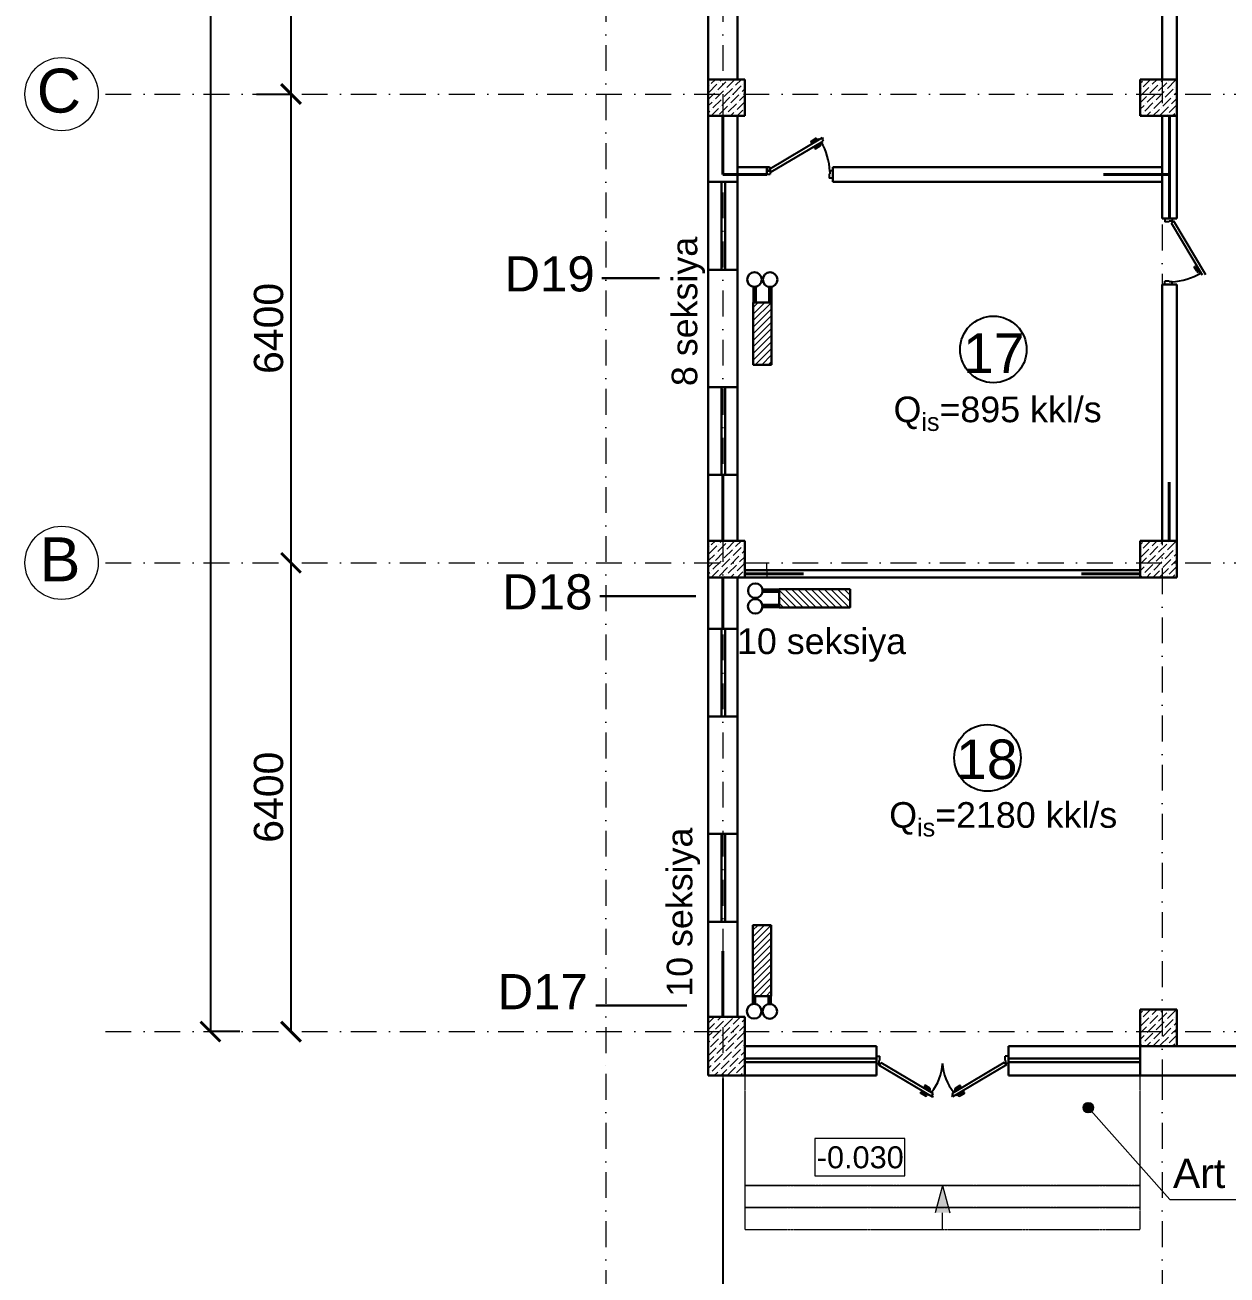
# Model space of a CAD drawing. Header units: millimetres. Extents: x 895788 to 1136524, y -21936 to 400945.
# Drawn here: x 916658 to 933076, y 144507 to 161572 of the extents above; entities that cross this region are included whole.
import ezdxf

# ---------------------------------------------------------------- set-up
doc = ezdxf.new("R2010")
doc.units = ezdxf.units.MM
doc.linetypes.add('( Hidden )', pattern=[0.275, 0.15, -0.125])
doc.linetypes.add('Штрихпунктирная', pattern=[670.277762, 352.777767, -176.388884, 0, -141.111112])
doc.layers.add('0_ANNOT_Dimensions', color=7, linetype='Continuous')
doc.layers.add('Layer2', color=7, linetype='Continuous')
for name, color, linetype, lineweight in [('Layer2_Pen_No__1', 7, 'Continuous', 15), ('Layer2_Ном._пера__1', 7, 'Continuous', 15), ('Layer2_Ном._пера__1_Ном._пера__1', 7, 'Continuous', 15), ('Layer2_Ном._пера__7', 7, 'Continuous', 60), ('ДВЕРИ', 7, 'Continuous', 5), ('оси_Ном._пера__1', 7, 'Continuous', 15), ('перегородка_Ном._пера__1', 7, 'Continuous', 15), ('перегородка_Ном._пера__7', 7, 'Continuous', 60), ('перегородка_Ном._пера__7_Ном._пера__7', 7, 'Continuous', 60)]:
    doc.layers.add(name, color=color, linetype=linetype, lineweight=lineweight)
doc.styles.get("Standard").update_dxf_attribs({"font": 'arial.ttf', "height": 400})
doc.styles.add('СГЕНЕРИР_СТИЛЬ_1', font='arial.ttf')
pattern_1 = [(45, (719898.38, -454416.92), (44.9012806, -44.9012806), [])]
pattern_2 = [(315, (323361.15, 361697.15), (-44.9012806, -44.9012806), [])]
pattern_3 = [(45, (625538.316, -352770.95), (44.9012806, -44.9012806), [])]

# ---------------------------------------------------------------- blocks, each defined once
blk = doc.blocks.new('_ArchTick')
at = {"color": 0, "linetype": 'ByBlock', "const_width": 0.15}
blk.add_lwpolyline([(-0.5, -0.5), (0.5, 0.5)], dxfattribs=at)

msp = doc.modelspace()

# ---------------------------------------------------------------- hatches: boundary and pattern name
at = {"linetype": 'ByBlock', "lineweight": 20, "ltscale": 1.1}
h = msp.add_hatch(dxfattribs=at)
h.set_pattern_fill('ANSI31', scale=20, angle=450, style=0)
h.set_pattern_definition(pattern_3)
h.paths.add_polyline_path([(926855.393, 156933.42), (926605.393, 156933.42), (926605.393, 157783.518), (926855.393, 157783.518)])
h = msp.add_hatch(dxfattribs=at)
h.set_pattern_fill('ANSI31', scale=20, angle=450, style=0)
h.set_pattern_definition(pattern_3)
h.paths.add_polyline_path([(926855.393, 156933.42), (926605.393, 156933.42), (926605.393, 157783.518), (926855.393, 157783.518)])
h = msp.add_hatch(dxfattribs=at)
h.set_pattern_fill('ANSI31', scale=20, angle=360, style=0)
h.set_pattern_definition(pattern_2)
h.paths.add_polyline_path([(927926.948, 153871.349), (927926.948, 153621.349), (926960.021, 153621.349), (926960.021, 153871.349)])
h = msp.add_hatch(dxfattribs=at)
h.set_pattern_fill('ANSI31', scale=20, angle=360, style=0)
h.set_pattern_definition(pattern_2)
h.paths.add_polyline_path([(927926.948, 153871.349), (927926.948, 153621.349), (926960.021, 153621.349), (926960.021, 153871.349)])
h = msp.add_hatch(dxfattribs=at)
h.set_pattern_fill('ANSI31', scale=20, angle=450, style=0)
h.set_pattern_definition(pattern_1)
h.paths.add_polyline_path([(926850.93, 149282.07), (926600.93, 149282.07), (926600.93, 148315.142), (926850.93, 148315.142)])
h = msp.add_hatch(dxfattribs=at)
h.set_pattern_fill('ANSI31', scale=20, angle=450, style=0)
h.set_pattern_definition(pattern_1)
h.paths.add_polyline_path([(926850.93, 149282.07), (926600.93, 149282.07), (926600.93, 148315.142), (926850.93, 148315.142)])
h = msp.add_hatch(color=256)
h.dxf.hatch_style = 1
h.paths.add_polyline_path([(931115.256, 146791.333, -1), (931246.809, 146791.333, -1)])
at = {"layer": 'Layer2', "linetype": 'Continuous', "lineweight": 0, "true_color": 0x000000}
msp.add_hatch(color=18, dxfattribs=at).paths.add_polyline_path([(929190.542, 145729.732), (929290.542, 145356.527), (929090.542, 145356.527)])

# ---------------------------------------------------------------- linework, layer by layer
for p, q in [((919190.082, 182429.742), (919190.082, 147829.761)), ((920291.09, 167029.736), (920291.09, 160629.736)), ((919819.088, 160629.736), (920292.34, 160629.736)), ((919819.088, 160629.736), (920292.34, 160629.736)), ((920291.09, 160629.736), (920291.09, 154229.736)), ((920290.465, 154229.736), (920289.84, 154229.736)), ((920290.465, 154229.736), (920289.84, 154229.736)), ((920291.09, 154229.736), (920291.09, 147829.253)), ((919593.686, 147829.761), (919188.832, 147829.761)), ((920290.465, 147829.253), (920289.84, 147829.253)), ((926190.542, 147188.669), (926190.542, 142362.468))]:
    msp.add_line(p, q)
at = {"color": 0, "lineweight": 30}
for p, q in [((925990.373, 148029.736), (925990.737, 173129.736)), ((932390.366, 171929.894), (932390.366, 158930.056)), ((926390.568, 160829.736), (926390.649, 166729.736)), ((932190.366, 160829.736), (932190.366, 164429.736)), ((926390.481, 154529.736), (926390.561, 160329.736)), ((932190.366, 159629.736), (932190.366, 160329.736)), ((926390.366, 159429.736), (926390.366, 159629.736)), ((926390.366, 159629.736), (926790.366, 159629.736)), ((926790.366, 159629.736), (926790.366, 159529.736)), ((927690.366, 159629.736), (927690.366, 159429.736)), ((927690.366, 159629.736), (932190.366, 159629.736)), ((932190.366, 159629.736), (932190.366, 159429.736)), ((926390.532, 159429.736), (925990.532, 159429.736)), ((925990.532, 159429.736), (925990.532, 158229.736)), ((926390.532, 158229.736), (926390.532, 159429.736)), ((932190.366, 159429.736), (927690.366, 159429.736)), ((932190.366, 158930.056), (932190.366, 159429.736)), ((932190.366, 158930.056), (932390.366, 158930.056)), ((925990.532, 158229.736), (926390.532, 158229.736)), ((932390.366, 158030.056), (932190.366, 158030.056)), ((932190.366, 154529.736), (932190.366, 158030.056)), ((932390.371, 158030.056), (932390.542, 154529.736)), ((926390.464, 156629.66), (925990.464, 156629.66)), ((925990.464, 156629.66), (925990.464, 155429.66)), ((926390.464, 155429.66), (926390.464, 156629.66)), ((925990.464, 155429.66), (926390.464, 155429.66)), ((926490.542, 154029.736), (926490.542, 154129.736)), ((926490.542, 154129.736), (931890.542, 154129.736)), ((931890.542, 154129.736), (931890.542, 154029.736)), ((926390.392, 148029.736), (926390.474, 154029.736)), ((931890.542, 154029.736), (926490.542, 154029.736)), ((926390.464, 153329.66), (925990.464, 153329.66)), ((925990.464, 153329.66), (925990.464, 152129.66)), ((926390.464, 152129.66), (926390.464, 153329.66)), ((925990.464, 152129.66), (926390.464, 152129.66)), ((926390.464, 150529.692), (925990.464, 150529.692)), ((925990.464, 150529.692), (925990.464, 149329.692)), ((926390.464, 149329.692), (926390.464, 150529.692)), ((925990.464, 149329.692), (926390.464, 149329.692)), ((926490.542, 147229.74), (926490.542, 147629.74)), ((926490.542, 147629.74), (928290.542, 147629.74)), ((926490.542, 147629.732), (928290.542, 147629.732)), ((926490.542, 147229.732), (926490.542, 147629.732)), ((928290.542, 147629.732), (928290.542, 147229.732)), ((930090.542, 147629.739), (931890.542, 147629.738)), ((930090.542, 147629.731), (931890.542, 147629.731)), ((930090.542, 147229.731), (930090.542, 147629.731)), ((931890.542, 147629.731), (931890.542, 147229.731)), ((932390.542, 147629.738), (937890.542, 147629.736)), ((928290.542, 147229.74), (926490.542, 147229.74)), ((928290.542, 147229.732), (926490.542, 147229.732)), ((938390.366, 147229.736), (930090.542, 147229.739)), ((931890.542, 147229.731), (930090.542, 147229.731))]:
    msp.add_line(p, q, dxfattribs=at)
at = {"color": 3, "lineweight": 30}
for p, q in [((926490.542, 160829.736), (925990.542, 160829.736)), ((925990.542, 160829.736), (925990.542, 160329.736)), ((926490.542, 160329.736), (926490.542, 160829.736)), ((932390.542, 160829.736), (931890.542, 160829.736)), ((931890.542, 160829.736), (931890.542, 160329.736)), ((932390.542, 160329.736), (932390.542, 160829.736)), ((925990.542, 160329.736), (926490.542, 160329.736)), ((931890.542, 160329.736), (932390.542, 160329.736)), ((926490.542, 154529.736), (925990.542, 154529.736)), ((925990.542, 154529.736), (925990.542, 154029.736)), ((926490.542, 154029.736), (926490.542, 154529.736)), ((932390.542, 154529.736), (931890.542, 154529.736)), ((931890.542, 154529.736), (931890.542, 154029.736)), ((932390.542, 154029.736), (932390.542, 154529.736)), ((925990.542, 154029.736), (926490.542, 154029.736)), ((931890.542, 154029.736), (932390.542, 154029.736)), ((932390.542, 148129.736), (931890.542, 148129.736)), ((931890.542, 148129.736), (931890.542, 147629.731)), ((932390.542, 147629.731), (932390.542, 148129.736)), ((926490.542, 148029.736), (925990.542, 148029.736)), ((925990.542, 148029.736), (925990.542, 147229.74)), ((926490.542, 147229.74), (926490.542, 148029.736)), ((931890.542, 147629.731), (932390.542, 147629.731)), ((925990.542, 147229.74), (926490.542, 147229.74))]:
    msp.add_line(p, q, dxfattribs=at)
at = {"lineweight": 9}
for p, q in [((925990.542, 160819.789), (926000.49, 160829.736)), ((925999.256, 160651.726), (926109.742, 160762.211)), ((926032.402, 160773.26), (926088.878, 160829.736)), ((926120.79, 160684.872), (926231.276, 160795.357)), ((926131.839, 160784.308), (926131.839, 160784.308)), ((926153.936, 160806.406), (926177.266, 160829.736)), ((926242.324, 160718.017), (926352.81, 160828.503)), ((926253.373, 160817.454), (926253.373, 160817.454)), ((926363.858, 160751.163), (926442.431, 160829.736)), ((926463.295, 160762.211), (926463.295, 160762.211)), ((926485.392, 160784.308), (926490.542, 160789.459)), ((931890.542, 160775.75), (931921.198, 160806.406)), ((931932.246, 160729.066), (932032.917, 160829.736)), ((931943.295, 160828.503), (931943.295, 160828.503)), ((932053.78, 160762.211), (932121.305, 160829.736)), ((932142.169, 160673.823), (932252.654, 160784.308)), ((932153.217, 160773.26), (932153.217, 160773.26)), ((932175.314, 160795.357), (932209.693, 160829.736)), ((932263.703, 160706.969), (932374.188, 160817.454)), ((932274.751, 160806.406), (932274.751, 160806.406)), ((932296.848, 160828.503), (932298.082, 160829.736)), ((925990.542, 160554.624), (926076.596, 160640.677)), ((926010.305, 160751.163), (926010.305, 160751.163)), ((926087.645, 160563.338), (926198.13, 160673.823)), ((926098.693, 160662.774), (926098.693, 160662.774)), ((926176.033, 160474.949), (926286.518, 160585.435)), ((926209.179, 160596.483), (926319.664, 160706.969)), ((926220.227, 160695.92), (926220.227, 160695.92)), ((926297.567, 160508.095), (926408.052, 160618.58)), ((926308.616, 160607.532), (926308.616, 160607.532)), ((926330.713, 160629.629), (926441.198, 160740.114)), ((926341.761, 160729.066), (926341.761, 160729.066)), ((926419.101, 160541.241), (926490.542, 160612.682)), ((926430.15, 160640.677), (926430.15, 160640.677)), ((926452.247, 160662.774), (926490.542, 160701.07)), ((931890.542, 160510.585), (931976.441, 160596.483)), ((931899.101, 160607.532), (932009.586, 160718.017)), ((931910.149, 160706.969), (931910.149, 160706.969)), ((931987.489, 160519.143), (932097.975, 160629.629)), ((931998.538, 160618.58), (931998.538, 160618.58)), ((932020.635, 160640.677), (932131.12, 160751.163)), ((932031.683, 160740.114), (932031.683, 160740.114)), ((932109.023, 160552.289), (932219.509, 160662.774)), ((932120.072, 160651.726), (932120.072, 160651.726)), ((932230.557, 160585.435), (932341.043, 160695.92)), ((932241.606, 160684.872), (932241.606, 160684.872)), ((932329.994, 160596.483), (932329.994, 160596.483)), ((932352.091, 160618.58), (932390.542, 160657.032)), ((932363.14, 160718.017), (932363.14, 160718.017)), ((932385.237, 160740.114), (932390.542, 160745.42)), ((925990.542, 160466.235), (926043.45, 160519.143)), ((926030.82, 160329.736), (926131.839, 160430.755)), ((926032.402, 160419.707), (926032.402, 160419.707)), ((926054.499, 160441.804), (926164.984, 160552.289)), ((926065.548, 160541.241), (926065.548, 160541.241)), ((926142.887, 160353.415), (926253.373, 160463.901)), ((926153.936, 160452.852), (926153.936, 160452.852)), ((926187.082, 160574.386), (926187.082, 160574.386)), ((926264.421, 160386.561), (926374.907, 160497.046)), ((926275.47, 160485.998), (926275.47, 160485.998)), ((926385.955, 160419.707), (926490.542, 160524.294)), ((926397.004, 160519.143), (926397.004, 160519.143)), ((926485.392, 160430.755), (926485.392, 160430.755)), ((931890.542, 160422.197), (931943.295, 160474.949)), ((931954.344, 160397.609), (932064.829, 160508.095)), ((931965.392, 160497.046), (931965.392, 160497.046)), ((932063.247, 160329.736), (932153.217, 160419.707)), ((932075.878, 160430.755), (932186.363, 160541.241)), ((932086.926, 160530.192), (932086.926, 160530.192)), ((932164.266, 160342.367), (932274.751, 160452.852)), ((932175.314, 160441.804), (932175.314, 160441.804)), ((932197.412, 160463.901), (932307.897, 160574.386)), ((932208.46, 160563.338), (932208.46, 160563.338)), ((932285.8, 160375.512), (932390.542, 160480.255)), ((932296.848, 160474.949), (932296.848, 160474.949)), ((932318.946, 160497.046), (932390.542, 160568.643)), ((925990.542, 160377.847), (926010.305, 160397.609)), ((926120.79, 160331.318), (926120.79, 160331.318)), ((926207.596, 160329.736), (926220.227, 160342.367)), ((926242.324, 160364.464), (926242.324, 160364.464)), ((926295.985, 160329.736), (926341.761, 160375.512)), ((926363.858, 160397.609), (926363.858, 160397.609)), ((926384.373, 160329.736), (926463.295, 160408.658)), ((926474.344, 160331.318), (926490.542, 160347.517)), ((931890.542, 160333.808), (931910.149, 160353.415)), ((931932.246, 160375.512), (931932.246, 160375.512)), ((931974.858, 160329.736), (932031.683, 160386.561)), ((932053.78, 160408.658), (932053.78, 160408.658)), ((932240.023, 160329.736), (932241.606, 160331.318)), ((932263.703, 160353.415), (932263.703, 160353.415)), ((932328.412, 160329.736), (932363.14, 160364.464)), ((932385.237, 160386.561), (932385.237, 160386.561)), ((925990.542, 154519.789), (926000.49, 154529.736)), ((925999.256, 154351.726), (926109.742, 154462.211)), ((926010.305, 154451.163), (926010.305, 154451.163)), ((926032.402, 154473.26), (926088.878, 154529.736)), ((926120.79, 154384.872), (926231.276, 154495.357)), ((926131.839, 154484.308), (926131.839, 154484.308)), ((926153.936, 154506.406), (926177.266, 154529.736)), ((926242.324, 154418.017), (926352.81, 154528.503)), ((926253.373, 154517.454), (926253.373, 154517.454)), ((926330.713, 154329.629), (926441.198, 154440.114)), ((926363.858, 154451.163), (926442.431, 154529.736)), ((926463.295, 154462.211), (926463.295, 154462.211)), ((926485.392, 154484.308), (926490.542, 154489.459)), ((931890.542, 154475.75), (931921.198, 154506.406)), ((931932.246, 154429.066), (932032.917, 154529.736)), ((931943.295, 154528.503), (931943.295, 154528.503)), ((932020.635, 154340.677), (932131.12, 154451.163)), ((932031.683, 154440.114), (932031.683, 154440.114)), ((932053.78, 154462.211), (932121.305, 154529.736)), ((932142.169, 154373.823), (932252.654, 154484.308)), ((932153.217, 154473.26), (932153.217, 154473.26)), ((932175.314, 154495.357), (932209.693, 154529.736)), ((932263.703, 154406.969), (932374.188, 154517.454)), ((932274.751, 154506.406), (932274.751, 154506.406)), ((932296.848, 154528.503), (932298.082, 154529.736)), ((932385.237, 154440.114), (932390.542, 154445.42)), ((925990.542, 154254.624), (926076.596, 154340.677)), ((926087.645, 154263.338), (926198.13, 154373.823)), ((926098.693, 154362.774), (926098.693, 154362.774)), ((926176.033, 154174.949), (926286.518, 154285.435)), ((926187.082, 154274.386), (926187.082, 154274.386)), ((926209.179, 154296.483), (926319.664, 154406.969)), ((926220.227, 154395.92), (926220.227, 154395.92)), ((926297.567, 154208.095), (926408.052, 154318.58)), ((926308.616, 154307.532), (926308.616, 154307.532)), ((926341.761, 154429.066), (926341.761, 154429.066)), ((926419.101, 154241.241), (926490.542, 154312.682)), ((926430.15, 154340.677), (926430.15, 154340.677)), ((926452.247, 154362.774), (926490.542, 154401.07)), ((931890.542, 154210.585), (931976.441, 154296.483)), ((931899.101, 154307.532), (932009.586, 154418.017)), ((931910.149, 154406.969), (931910.149, 154406.969)), ((931987.489, 154219.143), (932097.975, 154329.629)), ((931998.538, 154318.58), (931998.538, 154318.58)), ((932109.023, 154252.289), (932219.509, 154362.774)), ((932120.072, 154351.726), (932120.072, 154351.726)), ((932197.412, 154163.901), (932307.897, 154274.386)), ((932230.557, 154285.435), (932341.043, 154395.92)), ((932241.606, 154384.872), (932241.606, 154384.872)), ((932318.946, 154197.046), (932390.542, 154268.643)), ((932329.994, 154296.483), (932329.994, 154296.483)), ((932352.091, 154318.58), (932390.542, 154357.032)), ((932363.14, 154418.017), (932363.14, 154418.017)), ((925990.542, 154166.235), (926043.45, 154219.143)), ((926030.82, 154029.736), (926131.839, 154130.755)), ((926032.402, 154119.707), (926032.402, 154119.707)), ((926054.499, 154141.804), (926164.984, 154252.289)), ((926065.548, 154241.241), (926065.548, 154241.241)), ((926142.887, 154053.415), (926253.373, 154163.901)), ((926153.936, 154152.852), (926153.936, 154152.852)), ((926264.421, 154086.561), (926374.907, 154197.046)), ((926275.47, 154185.998), (926275.47, 154185.998)), ((926384.373, 154029.736), (926463.295, 154108.658)), ((926385.955, 154119.707), (926490.542, 154224.294)), ((926397.004, 154219.143), (926397.004, 154219.143)), ((926485.392, 154130.755), (926485.392, 154130.755)), ((931890.542, 154122.197), (931943.295, 154174.949)), ((931954.344, 154097.609), (932064.829, 154208.095)), ((931965.392, 154197.046), (931965.392, 154197.046)), ((932053.78, 154108.658), (932053.78, 154108.658)), ((932063.247, 154029.736), (932153.217, 154119.707)), ((932075.878, 154130.755), (932186.363, 154241.241)), ((932086.926, 154230.192), (932086.926, 154230.192)), ((932164.266, 154042.367), (932274.751, 154152.852)), ((932175.314, 154141.804), (932175.314, 154141.804)), ((932208.46, 154263.338), (932208.46, 154263.338)), ((932285.8, 154075.512), (932390.542, 154180.255)), ((932296.848, 154174.949), (932296.848, 154174.949)), ((925990.542, 154077.847), (926010.305, 154097.609)), ((926120.79, 154031.318), (926120.79, 154031.318)), ((926207.596, 154029.736), (926220.227, 154042.367)), ((926242.324, 154064.464), (926242.324, 154064.464)), ((926295.985, 154029.736), (926341.761, 154075.512)), ((926363.858, 154097.609), (926363.858, 154097.609)), ((926474.344, 154031.318), (926490.542, 154047.517)), ((931890.542, 154033.808), (931910.149, 154053.415)), ((931932.246, 154075.512), (931932.246, 154075.512)), ((931974.858, 154029.736), (932031.683, 154086.561)), ((932240.023, 154029.736), (932241.606, 154031.318)), ((932263.703, 154053.415), (932263.703, 154053.415)), ((932328.412, 154029.736), (932363.14, 154064.464)), ((932385.237, 154086.561), (932385.237, 154086.561)), ((931932.246, 148029.066), (932032.917, 148129.736)), ((931943.295, 148128.503), (931943.295, 148128.503)), ((932053.78, 148062.211), (932121.305, 148129.736)), ((932175.314, 148095.357), (932209.693, 148129.736)), ((932296.848, 148128.503), (932298.082, 148129.736)), ((925999.256, 147951.726), (926077.266, 148029.736)), ((926087.645, 147863.338), (926198.13, 147973.823)), ((926098.693, 147962.774), (926098.693, 147962.774)), ((926120.79, 147984.872), (926165.655, 148029.736)), ((926209.179, 147896.483), (926319.664, 148006.969)), ((926220.227, 147995.92), (926220.227, 147995.92)), ((926242.324, 148018.017), (926254.043, 148029.736)), ((926330.713, 147929.629), (926430.82, 148029.736)), ((926341.761, 148029.066), (926341.761, 148029.066)), ((926452.247, 147962.774), (926490.542, 148001.07)), ((931890.542, 148075.75), (931921.198, 148106.406)), ((931899.101, 147907.532), (932009.586, 148018.017)), ((931910.149, 148006.969), (931910.149, 148006.969)), ((932020.635, 147940.677), (932131.12, 148051.163)), ((932031.683, 148040.114), (932031.683, 148040.114)), ((932109.023, 147852.289), (932219.509, 147962.774)), ((932142.169, 147973.823), (932252.654, 148084.308)), ((932153.217, 148073.26), (932153.217, 148073.26)), ((932230.557, 147885.435), (932341.043, 147995.92)), ((932241.606, 147984.872), (932241.606, 147984.872)), ((932263.703, 148006.969), (932374.188, 148117.454)), ((932274.751, 148106.406), (932274.751, 148106.406)), ((932352.091, 147918.58), (932390.542, 147957.031)), ((932363.14, 148018.017), (932363.14, 148018.017)), ((932385.237, 148040.114), (932390.542, 148045.42)), ((925990.542, 147854.624), (926076.596, 147940.677)), ((925990.542, 147766.235), (926043.45, 147819.143)), ((926054.499, 147741.804), (926164.984, 147852.289)), ((926065.548, 147841.241), (926065.548, 147841.241)), ((926176.033, 147774.949), (926286.518, 147885.435)), ((926187.082, 147874.386), (926187.082, 147874.386)), ((926264.421, 147686.561), (926374.907, 147797.046)), ((926275.47, 147785.998), (926275.47, 147785.998)), ((926297.567, 147808.095), (926408.052, 147918.58)), ((926308.616, 147907.532), (926308.616, 147907.532)), ((926385.955, 147719.707), (926490.542, 147824.294)), ((926397.004, 147819.143), (926397.004, 147819.143)), ((926419.101, 147841.241), (926490.542, 147912.682)), ((926430.15, 147940.677), (926430.15, 147940.677)), ((931890.542, 147810.585), (931976.441, 147896.483)), ((931954.344, 147697.609), (932064.829, 147808.095)), ((931965.392, 147797.046), (931965.392, 147797.046)), ((931987.489, 147819.143), (932097.975, 147929.629)), ((931998.538, 147918.58), (931998.538, 147918.58)), ((932075.878, 147730.755), (932186.363, 147841.241)), ((932086.926, 147830.192), (932086.926, 147830.192)), ((932120.072, 147951.726), (932120.072, 147951.726)), ((932197.412, 147763.901), (932307.897, 147874.386)), ((932208.46, 147863.338), (932208.46, 147863.338)), ((932318.946, 147797.046), (932390.542, 147868.643)), ((932329.994, 147896.483), (932329.994, 147896.483)), ((925990.542, 147677.847), (926010.305, 147697.609)), ((926021.353, 147620.27), (926131.839, 147730.755)), ((926032.402, 147719.707), (926032.402, 147719.707)), ((926109.742, 147531.881), (926220.227, 147642.367)), ((926120.79, 147631.318), (926120.79, 147631.318)), ((926142.887, 147653.415), (926253.373, 147763.901)), ((926153.936, 147752.852), (926153.936, 147752.852)), ((926231.276, 147565.027), (926341.761, 147675.512)), ((926242.324, 147664.464), (926242.324, 147664.464)), ((926352.81, 147598.173), (926463.295, 147708.658)), ((926363.858, 147697.609), (926363.858, 147697.609)), ((926474.344, 147631.318), (926490.542, 147647.517)), ((926485.392, 147730.755), (926485.392, 147730.755)), ((931890.542, 147722.196), (931943.295, 147774.949)), ((931890.542, 147633.808), (931910.149, 147653.415)), ((931932.246, 147675.512), (931932.246, 147675.512)), ((931974.853, 147629.731), (932031.683, 147686.561)), ((932053.78, 147708.658), (932053.78, 147708.658)), ((932063.242, 147629.731), (932153.217, 147719.707)), ((932164.266, 147642.367), (932274.751, 147752.852)), ((932175.314, 147741.804), (932175.314, 147741.804)), ((932240.018, 147629.731), (932241.606, 147631.318)), ((932263.703, 147653.415), (932263.703, 147653.415)), ((932285.8, 147675.512), (932390.542, 147780.255)), ((932296.848, 147774.949), (932296.848, 147774.949)), ((932328.407, 147629.731), (932363.14, 147664.464)), ((932385.237, 147686.561), (932385.237, 147686.561)), ((925990.542, 147501.07), (926098.693, 147609.221)), ((925990.542, 147412.682), (926065.548, 147487.687)), ((925999.256, 147598.173), (925999.256, 147598.173)), ((926076.596, 147410.347), (926187.082, 147520.833)), ((926087.645, 147509.784), (926087.645, 147509.784)), ((926198.13, 147443.493), (926308.616, 147553.978)), ((926209.179, 147542.93), (926209.179, 147542.93)), ((926286.518, 147355.105), (926397.004, 147465.59)), ((926297.567, 147454.541), (926297.567, 147454.541)), ((926319.664, 147476.639), (926430.15, 147587.124)), ((926330.713, 147576.075), (926330.713, 147576.075)), ((926408.052, 147388.25), (926490.542, 147470.74)), ((926419.101, 147487.687), (926419.101, 147487.687)), ((926441.198, 147509.784), (926490.542, 147559.129)), ((926452.247, 147609.221), (926452.247, 147609.221)), ((925990.542, 147324.294), (926032.402, 147366.153)), ((926043.45, 147288.813), (926153.936, 147399.299)), ((926054.499, 147388.25), (926054.499, 147388.25)), ((926072.766, 147229.74), (926120.79, 147277.765)), ((926142.887, 147299.862), (926142.887, 147299.862)), ((926161.154, 147229.74), (926242.324, 147310.91)), ((926164.984, 147321.959), (926275.47, 147432.444)), ((926176.033, 147421.396), (926176.033, 147421.396)), ((926253.373, 147233.571), (926363.858, 147344.056)), ((926264.421, 147333.008), (926264.421, 147333.008)), ((926374.907, 147266.716), (926485.392, 147377.202)), ((926385.955, 147366.153), (926385.955, 147366.153)), ((926474.344, 147277.765), (926474.344, 147277.765)), ((925990.542, 147235.905), (925999.256, 147244.619)), ((926021.353, 147266.716), (926021.353, 147266.716)), ((926352.81, 147244.619), (926352.81, 147244.619)), ((926426.319, 147229.74), (926452.247, 147255.668))]:
    msp.add_line(p, q, dxfattribs=at)
at = {"lineweight": 40}
for p, q in [((926190.542, 159529.736), (926190.542, 160329.736)), ((932290.366, 158930.056), (932290.366, 160329.736)), ((926790.366, 159529.736), (926190.542, 159529.736)), ((932290.366, 159529.736), (931390.366, 159529.736)), ((926190.542, 154529.736), (926190.542, 155429.66)), ((932285.646, 154529.736), (932285.646, 155329.736)), ((926190.464, 154029.736), (926190.464, 153329.66)), ((926490.542, 154079.736), (927290.542, 154079.736)), ((931890.542, 154079.736), (931090.542, 154079.736)), ((926190.542, 148129.736), (926190.542, 148929.736)), ((926190.542, 148029.736), (926190.542, 148929.736))]:
    msp.add_line(p, q, dxfattribs=at)
at = {"color": 146, "lineweight": 30, "true_color": 0x105689}
for p, q in [((926221.669, 159429.736), (926171.669, 159429.736)), ((926171.669, 159429.736), (926171.669, 158229.736)), ((926221.669, 158229.736), (926221.669, 159429.736)), ((926171.669, 158229.736), (926221.669, 158229.736)), ((926221.602, 156629.66), (926171.602, 156629.66)), ((926171.602, 156629.66), (926171.602, 155429.66)), ((926221.602, 155429.66), (926221.602, 156629.66)), ((926171.602, 155429.66), (926221.602, 155429.66)), ((926221.602, 153329.66), (926171.602, 153329.66)), ((926171.602, 153329.66), (926171.602, 152129.66)), ((926221.602, 152129.66), (926221.602, 153329.66)), ((926171.602, 152129.66), (926221.602, 152129.66)), ((926221.602, 150529.692), (926171.602, 150529.692)), ((926171.602, 150529.692), (926171.602, 149329.692)), ((926221.602, 149329.692), (926221.602, 150529.692)), ((926171.602, 149329.692), (926221.602, 149329.692)), ((926490.542, 147410.87), (926490.542, 147460.87)), ((926490.542, 147460.87), (928290.542, 147460.87)), ((928290.542, 147460.87), (928290.542, 147410.87)), ((930090.542, 147410.868), (930090.542, 147460.868)), ((930090.542, 147460.868), (931890.542, 147460.868)), ((931890.542, 147460.868), (931890.542, 147410.868)), ((928290.542, 147410.87), (926490.542, 147410.87)), ((931890.542, 147410.868), (930090.542, 147410.868))]:
    msp.add_line(p, q, dxfattribs=at)
at = {"lineweight": 30}
for p, q in [((925322.969, 158113.661), (924537.651, 158113.661)), ((925823.111, 153772.414), (924507.586, 153772.424)), ((924454.108, 148184.274), (925698.764, 148184.274))]:
    msp.add_line(p, q, dxfattribs=at)
at = {"color": 1, "lineweight": 60}
for p, q in [((926622.038, 157996.707), (926622.038, 157783.518)), ((926960.021, 153635.574), (926732.241, 153635.574)), ((926617.575, 148207.211), (926617.575, 148315.142))]:
    msp.add_line(p, q, dxfattribs=at)
at = {"color": 5, "lineweight": 60}
for p, q in [((926835.825, 157997.966), (926835.825, 157783.518)), ((926960.021, 153849.361), (926733.5, 153849.361)), ((926831.362, 148205.952), (926831.362, 148315.142))]:
    msp.add_line(p, q, dxfattribs=at)
at = {"color": 1, "linetype": 'ByBlock', "lineweight": 30, "ltscale": 1.1}
for points in [[(926855.393, 156933.42), (926605.393, 156933.42), (926605.393, 157783.518), (926855.393, 157783.518), (926855.393, 156933.42)], [(926855.393, 156933.42), (926605.393, 156933.42), (926605.393, 157783.518), (926855.393, 157783.518), (926855.393, 156933.42)], [(927926.948, 153871.349), (927926.948, 153621.349), (926960.021, 153621.349), (926960.021, 153871.349), (927926.948, 153871.349)], [(927926.948, 153871.349), (927926.948, 153621.349), (926960.021, 153621.349), (926960.021, 153871.349), (927926.948, 153871.349)], [(926850.93, 149282.07), (926600.93, 149282.07), (926600.93, 148315.142), (926850.93, 148315.142), (926850.93, 149282.07)], [(926850.93, 149282.07), (926600.93, 149282.07), (926600.93, 148315.142), (926850.93, 148315.142), (926850.93, 149282.07)]]:
    msp.add_lwpolyline(points, dxfattribs=at)
at = {"color": 7, "linetype": 'Continuous', "lineweight": 30, "ltscale": 50}
for centre in [(926622.038, 158096.707), (926835.825, 158095.448), (926633.5, 153849.361), (926632.241, 153635.574), (926617.575, 148107.211), (926831.362, 148105.952)]:
    msp.add_circle(centre, 100, dxfattribs=at)
at = {"color": 0, "lineweight": 25}
msp.add_circle((929884.717, 157143.042), 454.873, dxfattribs=at)
at = {"lineweight": 25}
msp.add_circle((929804.519, 151566.729), 454.873, dxfattribs=at)
msp.add_circle((931181.032, 146791.333), 65.776)
at = {"layer": '0_ANNOT_Dimensions', "lineweight": 9}
for p, q in [((926790.839, 154129.736), (926786.464, 154129.736)), ((927091.464, 154129.736), (926790.214, 154129.736)), ((926791.464, 154129.736), (926791.464, 154229.736)), ((926791.464, 154129.736), (926791.464, 154029.736)), ((926791.464, 154129.736), (926791.464, 154029.736)), ((927091.464, 154029.736), (926790.214, 154029.736)), ((927091.464, 154029.736), (926790.214, 154029.736)), ((926390.474, 153838.36), (926390.474, 153537.11)), ((927091.464, 147629.732), (926790.214, 147629.732)), ((927091.464, 147629.732), (926790.214, 147629.732)), ((932654.292, 147629.738), (932955.542, 147629.738)), ((927091.464, 147229.732), (926790.214, 147229.732))]:
    msp.add_line(p, q, dxfattribs=at)
at = {"layer": 'Layer2_Pen_No__1', "color": 7, "linetype": '( Hidden )', "lineweight": 15}
for p, q in [((928290.542, 147229.732), (926490.542, 147229.732)), ((926490.542, 147229.732), (926490.542, 145729.732)), ((931890.542, 147229.732), (930090.542, 147229.732)), ((931890.542, 145729.732), (931890.542, 147229.732)), ((931890.542, 145729.732), (926490.542, 145729.732)), ((926490.542, 145729.732), (926490.542, 145429.732)), ((926490.542, 145729.732), (931890.542, 145729.732)), ((931890.542, 145429.732), (931890.542, 145729.732)), ((931890.542, 145429.732), (926490.542, 145429.732)), ((926490.542, 145429.732), (926490.542, 145129.732)), ((926490.542, 145429.732), (931890.542, 145429.732)), ((931890.542, 145129.732), (931890.542, 145429.732)), ((926490.542, 145129.732), (931890.542, 145129.732))]:
    msp.add_line(p, q, dxfattribs=at)
at = {"layer": 'Layer2_Pen_No__1', "color": 7, "linetype": 'Continuous', "lineweight": 15}
for p, q in [((929190.542, 145729.732), (929090.542, 145356.527)), ((929190.542, 145729.732), (929290.542, 145356.527)), ((929190.542, 145129.732), (929190.542, 145356.527))]:
    msp.add_line(p, q, dxfattribs=at)
at = {"layer": 'Layer2_Ном._пера__1', "linetype": 'Continuous'}
for p, q in [((928674.472, 146372.554), (927445.351, 146372.554)), ((927445.351, 146372.554), (927445.351, 145861.91)), ((928674.472, 145861.91), (928674.472, 146372.554)), ((927445.351, 145861.91), (928674.472, 145861.91))]:
    msp.add_line(p, q, dxfattribs=at)
at = {"layer": 'Layer2_Ном._пера__1_Ном._пера__1', "linetype": 'Continuous'}
for p, q in [((931181.032, 146791.333), (932296.864, 145535.753)), ((932296.864, 145535.753), (934693.257, 145535.753))]:
    msp.add_line(p, q, dxfattribs=at)
at = {"layer": 'ДВЕРИ', "color": 251, "lineweight": 25, "true_color": 0x636466}
for p, q in [((926817.498, 159599.688), (927551.299, 160035.618)), ((926847.904, 159565.946), (927558.733, 159988.224)), ((927390.939, 159975.615), (927392.742, 159972.58)), ((927450.681, 160021.467), (927394.048, 159987.822)), ((927404.95, 159969.471), (927450.898, 159996.768)), ((927499.577, 160011.22), (927443.774, 159978.069)), ((927443.774, 159978.069), (927446.456, 159973.554)), ((927445.887, 159900.561), (927491.835, 159927.858)), ((927513.423, 159915.854), (927456.789, 159882.21)), ((927463.105, 159993.659), (927464.908, 159990.624)), ((927469.325, 159935.06), (927472.43, 159929.832)), ((927472.43, 159929.832), (927528.233, 159962.983)), ((927483.252, 160001.522), (927475.097, 160015.249)), ((927494.944, 159940.066), (927493.564, 159942.387)), ((927502.259, 160006.705), (927499.577, 160011.22)), ((927511.908, 159953.285), (927519.64, 159940.27)), ((927528.233, 159962.983), (927525.104, 159968.251)), ((927560.4, 160020.299), (927545.083, 160011.2)), ((927545.083, 160011.2), (927558.731, 159988.227)), ((927551.3, 160035.618), (927560.4, 160020.299)), ((927444.581, 159885.319), (927442.778, 159888.353)), ((926790.366, 159633.745), (926825.997, 159633.745)), ((926790.366, 159580.248), (926825.997, 159580.248)), ((926817.498, 159599.688), (926825.322, 159586.518)), ((926825.322, 159586.518), (926832.98, 159591.067)), ((926825.997, 159633.745), (926825.997, 159592.439)), ((926825.997, 159592.439), (926834.905, 159592.439)), ((926832.98, 159591.067), (926847.904, 159565.946)), ((926834.905, 159592.439), (926834.905, 159534.897)), ((927687.841, 159580.248), (927652.276, 159580.248)), ((927652.276, 159580.248), (927652.276, 159538.942)), ((926790.366, 159534.265), (926834.905, 159534.265)), ((927652.276, 159538.942), (927643.368, 159538.942)), ((927643.368, 159538.942), (927643.368, 159480.768)), ((927687.841, 159480.768), (927643.368, 159480.768)), ((932227.578, 158927.531), (932227.578, 158882.992)), ((932285.751, 158882.992), (932228.21, 158882.992)), ((932327.057, 158891.9), (932285.751, 158891.9)), ((932285.751, 158891.9), (932285.751, 158882.992)), ((932337.877, 158884.917), (932312.755, 158869.993)), ((932327.057, 158927.531), (932327.057, 158891.9)), ((932327.057, 158927.531), (932327.057, 158891.9)), ((932346.497, 158900.399), (932333.327, 158892.575)), ((932333.327, 158892.575), (932337.877, 158884.917)), ((932346.497, 158900.399), (932782.428, 158166.598)), ((932312.755, 158869.993), (932735.033, 158159.165)), ((932662.664, 158204.475), (932629.019, 158261.108)), ((932632.128, 158273.316), (932635.163, 158275.119)), ((932647.37, 158272.01), (932674.667, 158226.062)), ((932681.869, 158248.572), (932676.641, 158245.467)), ((932676.641, 158245.467), (932709.792, 158189.664)), ((932227.578, 158030.056), (932227.578, 158074.529)), ((932285.751, 158074.529), (932227.578, 158074.529)), ((932285.751, 158065.622), (932285.751, 158074.529)), ((932327.057, 158065.622), (932285.751, 158065.622)), ((932327.057, 158030.056), (932327.057, 158065.622)), ((928289.668, 147494.721), (928334.376, 147494.721)), ((928334.376, 147436.326), (928334.376, 147494.086)), ((930091.417, 147494.721), (930046.709, 147494.721)), ((930046.709, 147436.326), (930046.709, 147494.086)), ((928289.668, 147394.865), (928325.434, 147394.865)), ((928289.668, 147394.865), (928325.434, 147394.865)), ((928316.903, 147375.35), (928324.756, 147388.571)), ((928316.903, 147375.35), (929053.484, 146937.769)), ((928324.756, 147388.571), (928332.444, 147384.004)), ((928325.434, 147394.865), (928325.434, 147436.326)), ((928325.434, 147436.326), (928334.376, 147436.326)), ((928332.444, 147384.004), (928347.424, 147409.22)), ((928347.424, 147409.22), (929060.945, 146985.343)), ((930033.661, 147409.22), (929320.14, 146985.343)), ((930064.182, 147375.35), (929327.601, 146937.769)), ((930048.641, 147384.004), (930033.661, 147409.22)), ((930055.651, 147436.326), (930046.709, 147436.326)), ((930056.328, 147388.571), (930048.641, 147384.004)), ((930055.651, 147394.865), (930055.651, 147436.326)), ((930091.417, 147394.865), (930055.651, 147394.865)), ((930091.417, 147394.865), (930055.651, 147394.865)), ((930064.182, 147375.35), (930056.328, 147388.571)), ((928892.516, 146998), (928894.325, 147001.046)), ((928952.485, 146951.974), (928895.636, 146985.746)), ((928906.58, 147004.166), (928952.702, 146976.767)), ((928946.361, 147088.638), (928944.551, 147085.592)), ((928945.551, 146995.536), (928948.244, 147000.068)), ((929001.566, 146962.259), (928945.551, 146995.536)), ((928947.672, 147073.337), (928993.794, 147045.938)), ((929015.463, 147057.986), (928958.615, 147091.758)), ((928964.956, 146979.887), (928966.765, 146982.933)), ((928971.199, 147038.708), (928974.316, 147043.956)), ((928974.316, 147043.956), (929030.331, 147010.679)), ((928985.179, 146971.994), (928976.993, 146958.215)), ((928996.915, 147033.684), (928995.53, 147031.353)), ((929004.258, 146966.791), (929001.566, 146962.259)), ((929013.944, 147020.414), (929021.704, 147033.478)), ((929030.331, 147010.679), (929027.189, 147005.392)), ((929047.244, 146962.28), (929060.943, 146985.339)), ((929062.619, 146953.146), (929047.244, 146962.28)), ((929053.484, 146937.769), (929062.619, 146953.146)), ((929318.466, 146953.146), (929333.841, 146962.28)), ((929327.601, 146937.769), (929318.466, 146953.146)), ((929333.841, 146962.28), (929320.142, 146985.339)), ((929406.769, 147043.956), (929350.754, 147010.679)), ((929350.754, 147010.679), (929353.895, 147005.392)), ((929367.141, 147020.414), (929359.38, 147033.478)), ((929365.621, 147057.986), (929422.47, 147091.758)), ((929376.827, 146966.791), (929379.519, 146962.259)), ((929379.519, 146962.259), (929435.533, 146995.536)), ((929384.17, 147033.684), (929385.555, 147031.353)), ((929433.413, 147073.337), (929387.291, 147045.938)), ((929395.906, 146971.994), (929404.092, 146958.215)), ((929409.886, 147038.708), (929406.769, 147043.956)), ((929416.129, 146979.887), (929414.319, 146982.933)), ((929474.505, 147004.166), (929428.383, 146976.767)), ((929428.6, 146951.974), (929485.449, 146985.746)), ((929435.533, 146995.536), (929432.841, 147000.068)), ((929434.724, 147088.638), (929436.533, 147085.592)), ((929488.569, 146998), (929486.759, 147001.046))]:
    msp.add_line(p, q, dxfattribs=at)
for centre, radius, start, end in [((927398.597, 159980.164), 8.908, 120.7132922, 210.7132922), ((927400.4, 159977.13), 8.908, 210.7132922, 300.7132922), ((927450.436, 159892.903), 8.908, 120.7132922, 210.7132922), ((927459.78, 160006.15), 17.816, 30.7132922, 120.7132922), ((927455.447, 159989.109), 8.908, 30.7132922, 120.7132922), ((927487.285, 159935.516), 8.908, 300.7132922, 30.7132922), ((927504.323, 159931.171), 17.816, 300.7132922, 30.7132922), ((926732.574, 159518.804), 921.529, 3.4076549, 29.5705889), ((927452.239, 159889.868), 8.908, 210.7132922, 300.7132922), ((932636.678, 158265.658), 8.908, 120.7132922, 210.7132922), ((932639.712, 158267.461), 8.908, 30.7132922, 120.7132922), ((932677.98, 158213.574), 17.816, 210.7132922, 300.7132922), ((932682.325, 158230.612), 8.908, 210.7132922, 300.7132922), ((932265.613, 158985.323), 921.529, 273.4076549, 299.5705888), ((928545.565, 147419.434), 645.445, 319.4762687, 357.818466), ((929843.079, 147422.389), 653.117, 182.4153599, 220.2899054), ((928900.203, 146993.433), 8.942, 149.2867078, 239.2867078), ((928902.013, 146996.479), 8.942, 59.2867078, 149.2867078), ((928952.239, 147081.025), 8.942, 149.2867078, 239.2867078), ((928954.048, 147084.071), 8.942, 59.2867078, 149.2867078), ((928961.618, 146967.348), 17.883, 239.2867078, 329.2867078), ((928957.268, 146984.454), 8.942, 239.2867078, 329.2867078), ((928989.227, 147038.25), 8.942, 329.2867078, 59.2867078), ((929006.33, 147042.612), 17.883, 329.2867078, 59.2867078), ((929374.755, 147042.612), 17.883, 120.7132922, 210.7132922), ((929391.858, 147038.25), 8.942, 120.7132922, 210.7132922), ((929419.467, 146967.348), 17.883, 210.7132922, 300.7132922), ((929423.816, 146984.454), 8.942, 210.7132922, 300.7132922), ((929427.036, 147084.071), 8.942, 30.7132922, 120.7132922), ((929428.846, 147081.025), 8.942, 300.7132922, 30.7132922), ((929479.072, 146996.479), 8.942, 30.7132922, 120.7132922), ((929480.882, 146993.433), 8.942, 300.7132922, 30.7132922)]:
    msp.add_arc(centre, radius, start, end, dxfattribs=at)
at = {"layer": 'оси_Ном._пера__1', "linetype": 'Штрихпунктирная'}
for p, q in [((932190.542, 186332.517), (932190.542, 147252.88)), ((924590.542, 186101.42), (924590.542, 147252.88)), ((926190.542, 186101.42), (926190.542, 147252.88)), ((917755.8, 160629.228), (968321.034, 160629.228)), ((917755.8, 154230.228), (968321.034, 154230.228)), ((917755.8, 147829.253), (968321.034, 147829.253)), ((924590.542, 147252.88), (924590.542, 142307.054)), ((926190.542, 147252.88), (926190.542, 142307.054)), ((932190.542, 147252.88), (932190.542, 142307.054))]:
    msp.add_line(p, q, dxfattribs=at)
at = {"layer": 'оси_Ном._пера__1', "linetype": 'Continuous'}
for centre in [(917158.001, 160627.972), (917158.001, 154228.972)]:
    msp.add_circle(centre, 500, dxfattribs=at)

# ---------------------------------------------------------------- block references
at = {"xscale": 270, "yscale": 270, "zscale": 270}
for p, rotation in [((920291.09, 160629.736), 90), ((920291.09, 160629.736), 270), ((920291.09, 154229.736), 90), ((920291.09, 154229.736), 270), ((919190.082, 147829.761), 270), ((920291.09, 147829.253), 270)]:
    msp.add_blockref('_ArchTick', p, dxfattribs=dict(at, rotation=rotation))

# ---------------------------------------------------------------- texts
at = {"color": 1, "lineweight": 0, "char_height": 350, "attachment_point": 3, "rotation": 90}
for s, insert in [('\\A1;{\\fArial|b0|i0|c238|p34;\\C256;8 seksiya}', (925490.443, 158680.14)), ('\\A1;{\\fArial|b0|i0|c238|p34;\\C256;10 seksiya}', (925423.376, 150614.696))]:
    msp.add_mtext_dynamic_manual_height_columns(s, width=10701.33594, gutter_width=12.5, heights=[0], dxfattribs=dict(at, insert=insert))
at = {"char_height": 480, "attachment_point": 3}
for s, insert in [('{\\fArial|b0|i0|c238|p34;D19}', (924439.07, 158414.347)), ('{\\fArial|b0|i0|c238|p34;D18}', (924409.005, 154073.11)), ('{\\fArial|b0|i0|c238|p34;D17}', (924344.606, 148614.862))]:
    msp.add_mtext_dynamic_manual_height_columns(s, width=1030.0719, gutter_width=2000, heights=[0], dxfattribs=dict(at, insert=insert))
at = {"char_height": 400, "attachment_point": 5, "rotation": 90}
for insert in [(919986.861, 157429.736), (919986.861, 151029.494)]:
    msp.add_mtext('6400', dxfattribs=dict(at, insert=insert))
at = {"color": 1, "lineweight": 0, "char_height": 350, "attachment_point": 3}
for s, insert in [('\\A1;{\\fArial|b0|i0|c238|p34;\\C256;Q\\H0.7x;\\S^ is;\\H1.4286x;=895 kkl/s}', (931363.993, 156499.124)), ('\\A1;{\\fArial|b0|i0|c238|p34;\\C256;10 seksiya}', (928693.203, 153333.172)), ('\\A1;{\\fArial|b0|i0|c238|p34;\\C256;Q\\H0.7x;\\S^ is;\\H1.4286x;=2180 kkl/s}', (931576.59, 150962.448))]:
    msp.add_mtext_dynamic_manual_height_columns(s, width=10701.33594, gutter_width=12.5, heights=[0], dxfattribs=dict(at, insert=insert))
at = {"layer": 'Layer2_Ном._пера__7', "lineweight": 50, "style": 'СГЕНЕРИР_СТИЛЬ_1'}
msp.add_text('-0.030', height=300, dxfattribs=at).set_placement((927472.553, 145963.539))
at = {"layer": 'перегородка_Ном._пера__1', "lineweight": 50, "style": 'СГЕНЕРИР_СТИЛЬ_1'}
msp.add_text('Art', height=400, dxfattribs=at).set_placement((932337.694, 145694.767))
at = {"layer": 'перегородка_Ном._пера__7', "lineweight": 50, "style": 'СГЕНЕРИР_СТИЛЬ_1'}
for s, p in [('17', (929472.056, 156821.968)), ('18', (929376.203, 151277.469))]:
    msp.add_text(s, height=540, dxfattribs=at).set_placement(p)
at = {"layer": 'перегородка_Ном._пера__7_Ном._пера__7', "lineweight": 50, "style": 'СГЕНЕРИР_СТИЛЬ_1'}
for s, p in [('C', (916818.364, 160375.811)), ('B', (916856.427, 153976.811))]:
    msp.add_text(s, height=600, dxfattribs=at).set_placement(p)

doc.saveas('drawing.dxf')
